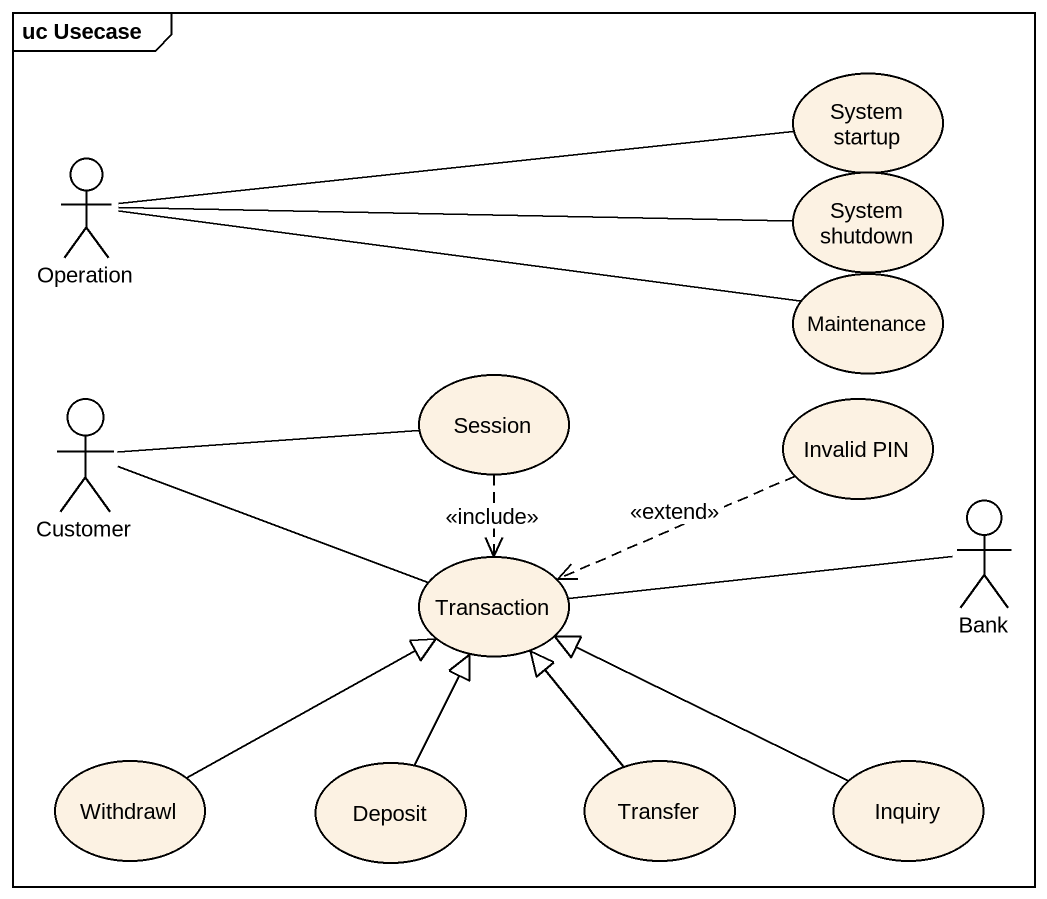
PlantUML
@startuml
mainframe uc Usecase
usecase "System startup" as System_startup
actor Operation
usecase "System shutdown" as System_shutdown
usecase Maintenance
usecase Session
actor Customer
usecase "Invalid PIN" as Invalid_PIN
usecase Transaction
actor Bank
usecase Withdrawl
usecase Deposit
usecase Transfer
usecase Inquiry
Operation -right- System_startup
Operation -right- System_shutdown
Operation -right- Maintenance
Session ..> Transaction : <<include>>
Customer -right- Session
Customer -right- Transaction
Invalid_PIN .left.> Transaction : <<extend>>
Transaction -right- Bank
Withdrawl -right-|> Transaction
Deposit -up-|> Transaction
Transfer -up-|> Transaction
Inquiry -left-|> Transaction
@enduml
